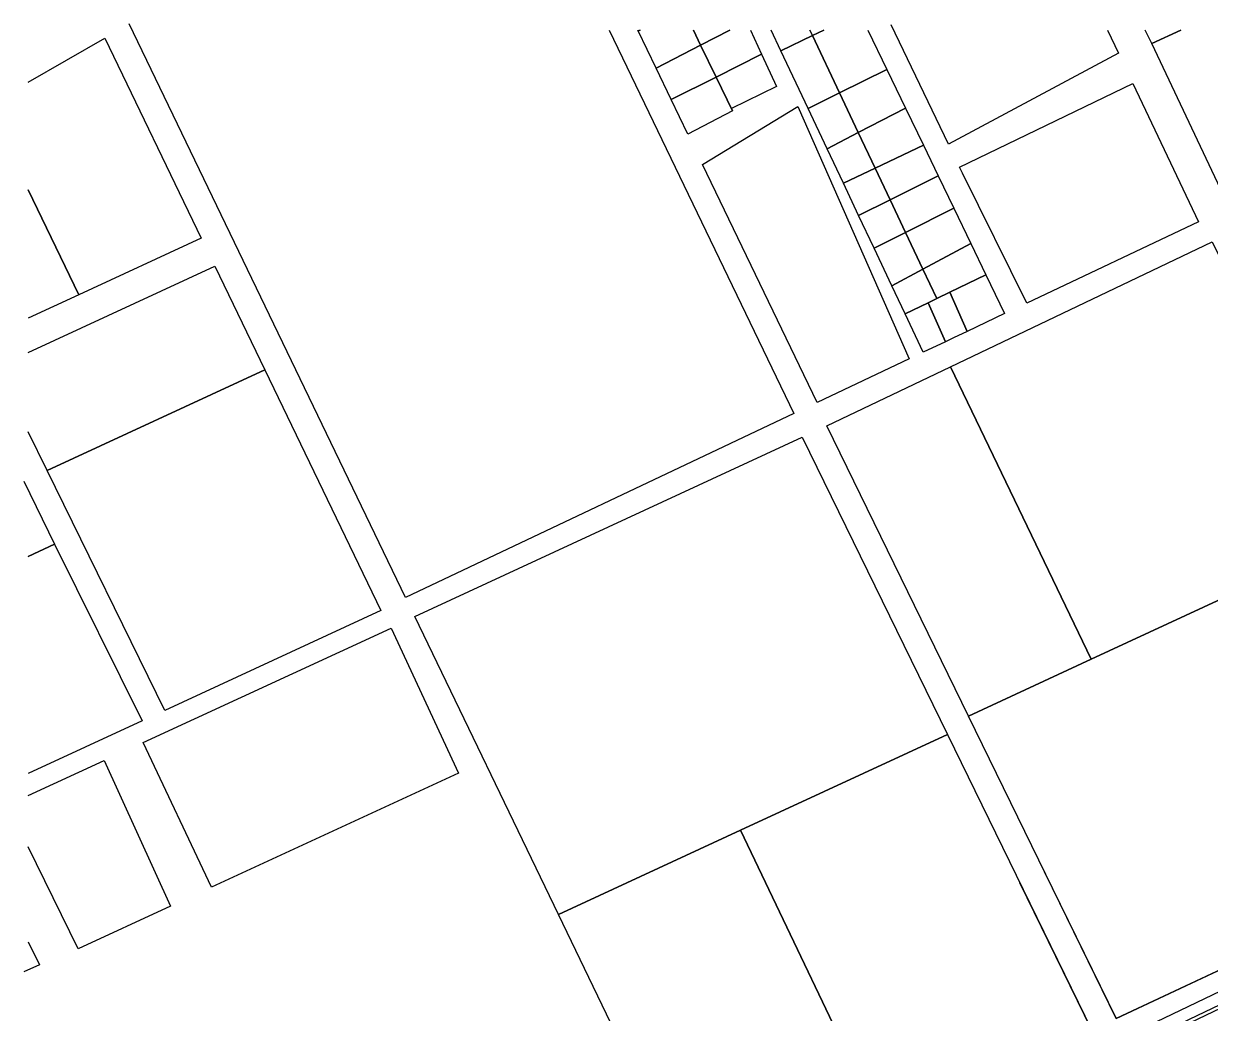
# Model space of a CAD drawing. Header units: metres. Extents: x 678805 to 1359287, y 2747329 to 5497370.
# Drawn here: x 678810 to 679520, y 2749093 to 2749685 of the extents above; entities that cross this region are included whole.
import ezdxf

# ---------------------------------------------------------------- set-up
doc = ezdxf.new("R2010")
doc.units = ezdxf.units.M
for name, color, linetype in [('00_XREF_TWQ_URBAN CONTEXT', 7, 'Continuous'), ('XREF_MON_EIT SUPPORT$0$L-Límite Acera', 9, 'Continuous'), ('XREF_MON_EIT SUPPORT$0$L-Límite Parcela', 5, 'Continuous'), ('XREF_MON_URBAN CONTEXT$0$Parcel', 7, 'Continuous'), ('XREF_MON_URBAN CONTEXT$0$XREF_MON_EIT SUPPORT', 7, 'Continuous')]:
    doc.layers.add(name, color=color, linetype=linetype)

# ---------------------------------------------------------------- blocks, each defined once
blk = doc.blocks.new('XREF_MON_EIT SUPPORT')
at = {"layer": 'XREF_MON_EIT SUPPORT$0$L-Límite Acera'}
for points in [[(679188.65, 2748944.62), (679941.7, 2749305.63, 0.413752), (679946.4, 2749318.96), (679773.38, 2749681.33)], [(679192.12, 2748937.36, 0.414072), (679193.45, 2748936.89), (679944.85, 2749296.67, 0.413894), (679945.33, 2749298), (679945.33, 2749298, 0.414533), (679943.99, 2749298.47), (679192.59, 2748938.69, 0.414356), (679192.12, 2748937.36), (679192.12, 2748937.36)]]:
    blk.add_lwpolyline(points, format="xyb", dxfattribs=at)
at = {"layer": 'XREF_MON_EIT SUPPORT$0$L-Límite Parcela'}
for points in [[(679420.82, 2749178.01), (679463.85, 2749089.92), (679695.22, 2749198.45), (679651.52, 2749287.92)], [(679173.09, 2749062.92), (679216.09, 2748973.68), (679449.26, 2749083.07), (679406.27, 2749171.07)]]:
    blk.add_lwpolyline(points, dxfattribs=at)
blk = doc.blocks.new('XREF_MON_URBAN CONTEXT')
at = {"layer": 'XREF_MON_URBAN CONTEXT$0$Parcel'}
for points in [[(679160.54, 2749681.33), (679271.05, 2749451.98), (679038.67, 2749341.91), (678873.3, 2749685.12)], [(679179.03, 2749681.33), (679177.86, 2749680.8), (679177.6, 2749681.33)], [(679210.89, 2749681.33), (679215.22, 2749672.34), (679188.57, 2749658.57), (679177.86, 2749680.8), (679179.03, 2749681.33)], [(679232.64, 2749681.33), (679215.22, 2749672.34), (679210.89, 2749681.33)], [(679245.06, 2749681.33), (679251.66, 2749666.94), (679224.43, 2749653.25), (679215.22, 2749672.34), (679232.64, 2749681.33)], [(679280.61, 2749681.33), (679282.15, 2749678.07), (679263.29, 2749668.87), (679257.41, 2749681.33)], [(679288.85, 2749681.33), (679282.15, 2749678.07), (679280.61, 2749681.33)], [(679315.21, 2749681.33), (679326.62, 2749657.69), (679298.38, 2749643.7), (679282.15, 2749678.07), (679288.85, 2749681.33)], [(679458.65, 2749681.33), (679465.2, 2749667.5), (679363.41, 2749613.17), (679329.15, 2749684.38)], [(679502.53, 2749681.33), (679485.07, 2749673.27), (679481.25, 2749681.33)], [(679622.74, 2749681.33), (679647.41, 2749630.23), (679531.46, 2749575.32), (679485.07, 2749673.27), (679502.53, 2749681.33)], [(678812.89, 2749650.21), (678858.79, 2749676.58), (678916.47, 2749556.86), (678843.14, 2749522.93), (678812.89, 2749585.74)], [(678812.89, 2749585.74), (678843.14, 2749522.93), (678812.89, 2749508.93)], [(678812.89, 2749488.36), (678924.59, 2749540.04), (678954.43, 2749478.08), (678824.23, 2749417.83), (678812.89, 2749440.95)], [(678810.26, 2749411.37), (678828.67, 2749373.67), (678812.89, 2749366.37)], [(678812.89, 2749366.37), (678828.67, 2749373.67), (678828.76, 2749373.71), (678881.03, 2749268.01), (678812.89, 2749236.49)], [(678812.89, 2749223.4), (678858.33, 2749244.35), (678898.13, 2749157.26), (678842.86, 2749131.74), (678812.89, 2749192.62)], [(678812.89, 2749135.95), (678819.62, 2749122.18), (678810.41, 2749117.89)]]:
    blk.add_lwpolyline(points, dxfattribs=at)
for points in [[(679224.43, 2749653.25), (679197.62, 2749639.78), (679188.57, 2749658.57), (679215.22, 2749672.34), (679224.43, 2749653.25)], [(679298.38, 2749643.7), (679279.57, 2749634.37), (679263.29, 2749668.87), (679282.15, 2749678.07), (679298.38, 2749643.7)], [(679234.21, 2749632.98), (679224.43, 2749653.25), (679251.66, 2749666.94), (679260.53, 2749647.63), (679233.69, 2749634.46), (679234.21, 2749632.98)], [(679337.73, 2749634.66), (679309.56, 2749620.04), (679298.38, 2749643.7), (679326.62, 2749657.69), (679337.73, 2749634.66)], [(679234.21, 2749632.98), (679207.57, 2749619.14), (679197.62, 2749639.78), (679224.43, 2749653.25), (679234.21, 2749632.98)], [(679309.56, 2749620.04), (679290.9, 2749610.36), (679279.57, 2749634.37), (679298.38, 2749643.7), (679309.56, 2749620.04)], [(679513, 2749566.57), (679410.33, 2749517.94), (679371.79, 2749595.75), (679370.05, 2749599.36), (679473.8, 2749649.35), (679513, 2749566.57)], [(679340.07, 2749484.67), (679284.94, 2749458.55), (679216.35, 2749600.91), (679273.33, 2749635.57), (679340.07, 2749484.67)], [(679348.47, 2749612.4), (679319.64, 2749598.67), (679309.56, 2749620.04), (679337.73, 2749634.66), (679348.47, 2749612.4)], [(679319.64, 2749598.67), (679300.68, 2749589.65), (679290.9, 2749610.36), (679309.56, 2749620.04), (679319.64, 2749598.67)], [(679357.24, 2749594.22), (679328.53, 2749579.84), (679319.64, 2749598.67), (679348.47, 2749612.4), (679357.24, 2749594.22)], [(679328.53, 2749579.84), (679309.74, 2749570.43), (679300.68, 2749589.65), (679319.64, 2749598.67), (679328.53, 2749579.84)], [(679366.63, 2749574.75), (679337.75, 2749560.32), (679328.53, 2749579.84), (679357.24, 2749594.22), (679366.63, 2749574.75)], [(679337.75, 2749560.32), (679318.95, 2749550.93), (679309.74, 2749570.43), (679328.53, 2749579.84), (679337.75, 2749560.32)], [(679376.84, 2749553.61), (679348.19, 2749538.23), (679337.75, 2749560.32), (679366.63, 2749574.75), (679376.84, 2749553.61)], [(679348.19, 2749538.23), (679329.64, 2749528.27), (679318.95, 2749550.93), (679337.75, 2749560.32), (679348.19, 2749538.23)], [(679385.89, 2749534.84), (679364.35, 2749524.44), (679356.49, 2749520.64), (679348.19, 2749538.23), (679376.84, 2749553.61), (679385.89, 2749534.84)], [(679607.39, 2749378.26), (679448.84, 2749304.9), (679364.65, 2749479.84), (679521.26, 2749554.61), (679607.39, 2749378.26)], [(679356.49, 2749520.64), (679351.36, 2749518.17), (679337.56, 2749511.5), (679329.64, 2749528.27), (679348.19, 2749538.23), (679356.49, 2749520.64)], [(679374.58, 2749501.01), (679364.35, 2749524.44), (679385.89, 2749534.84), (679397.07, 2749511.67), (679374.58, 2749501.01)], [(679374.58, 2749501.01), (679366.5, 2749497.18), (679361.7, 2749494.91), (679351.36, 2749518.17), (679356.49, 2749520.64), (679364.35, 2749524.44), (679374.58, 2749501.01)], [(679361.7, 2749494.91), (679348.37, 2749488.6), (679337.56, 2749511.5), (679351.36, 2749518.17), (679361.7, 2749494.91)], [(678824.23, 2749417.83), (678954.43, 2749478.08), (679023.81, 2749334.08), (678894.64, 2749274.31), (678824.23, 2749417.83)], [(679448.84, 2749304.9), (679375.44, 2749270.93), (679290.66, 2749444.51), (679364.65, 2749479.84), (679448.84, 2749304.9)], [(679362.89, 2749259.88), (679239.07, 2749202.59), (679130.09, 2749152.16), (679044.17, 2749330.47), (679276.02, 2749437.75), (679362.89, 2749259.88)], [(679651, 2749288.97), (679527.22, 2749229.79), (679571.56, 2749140.45), (679463.85, 2749089.92), (679375.44, 2749270.93), (679448.84, 2749304.9), (679607.39, 2749378.26), (679651, 2749288.97)], [(679070.39, 2749236.81), (678922.59, 2749168.56), (678881.78, 2749255.16), (679030.14, 2749323.57), (679070.39, 2749236.81)], [(679324.25, 2749024.43), (679239.07, 2749202.59), (679362.89, 2749259.88), (679449.26, 2749083.07), (679324.25, 2749024.43)], [(679324.25, 2749024.43), (679216.09, 2748973.68), (679130.09, 2749152.16), (679239.07, 2749202.59), (679324.25, 2749024.43)]]:
    blk.add_lwpolyline(points, close=True, dxfattribs=at)
at = {"layer": 'XREF_MON_URBAN CONTEXT$0$XREF_MON_EIT SUPPORT'}
blk.add_blockref('XREF_MON_EIT SUPPORT', (0, 0), dxfattribs=at)

msp = doc.modelspace()

# ---------------------------------------------------------------- block references
at = {"layer": '00_XREF_TWQ_URBAN CONTEXT'}
msp.add_blockref('XREF_MON_URBAN CONTEXT', (0, 0), dxfattribs=at)

doc.saveas('drawing.dxf')
